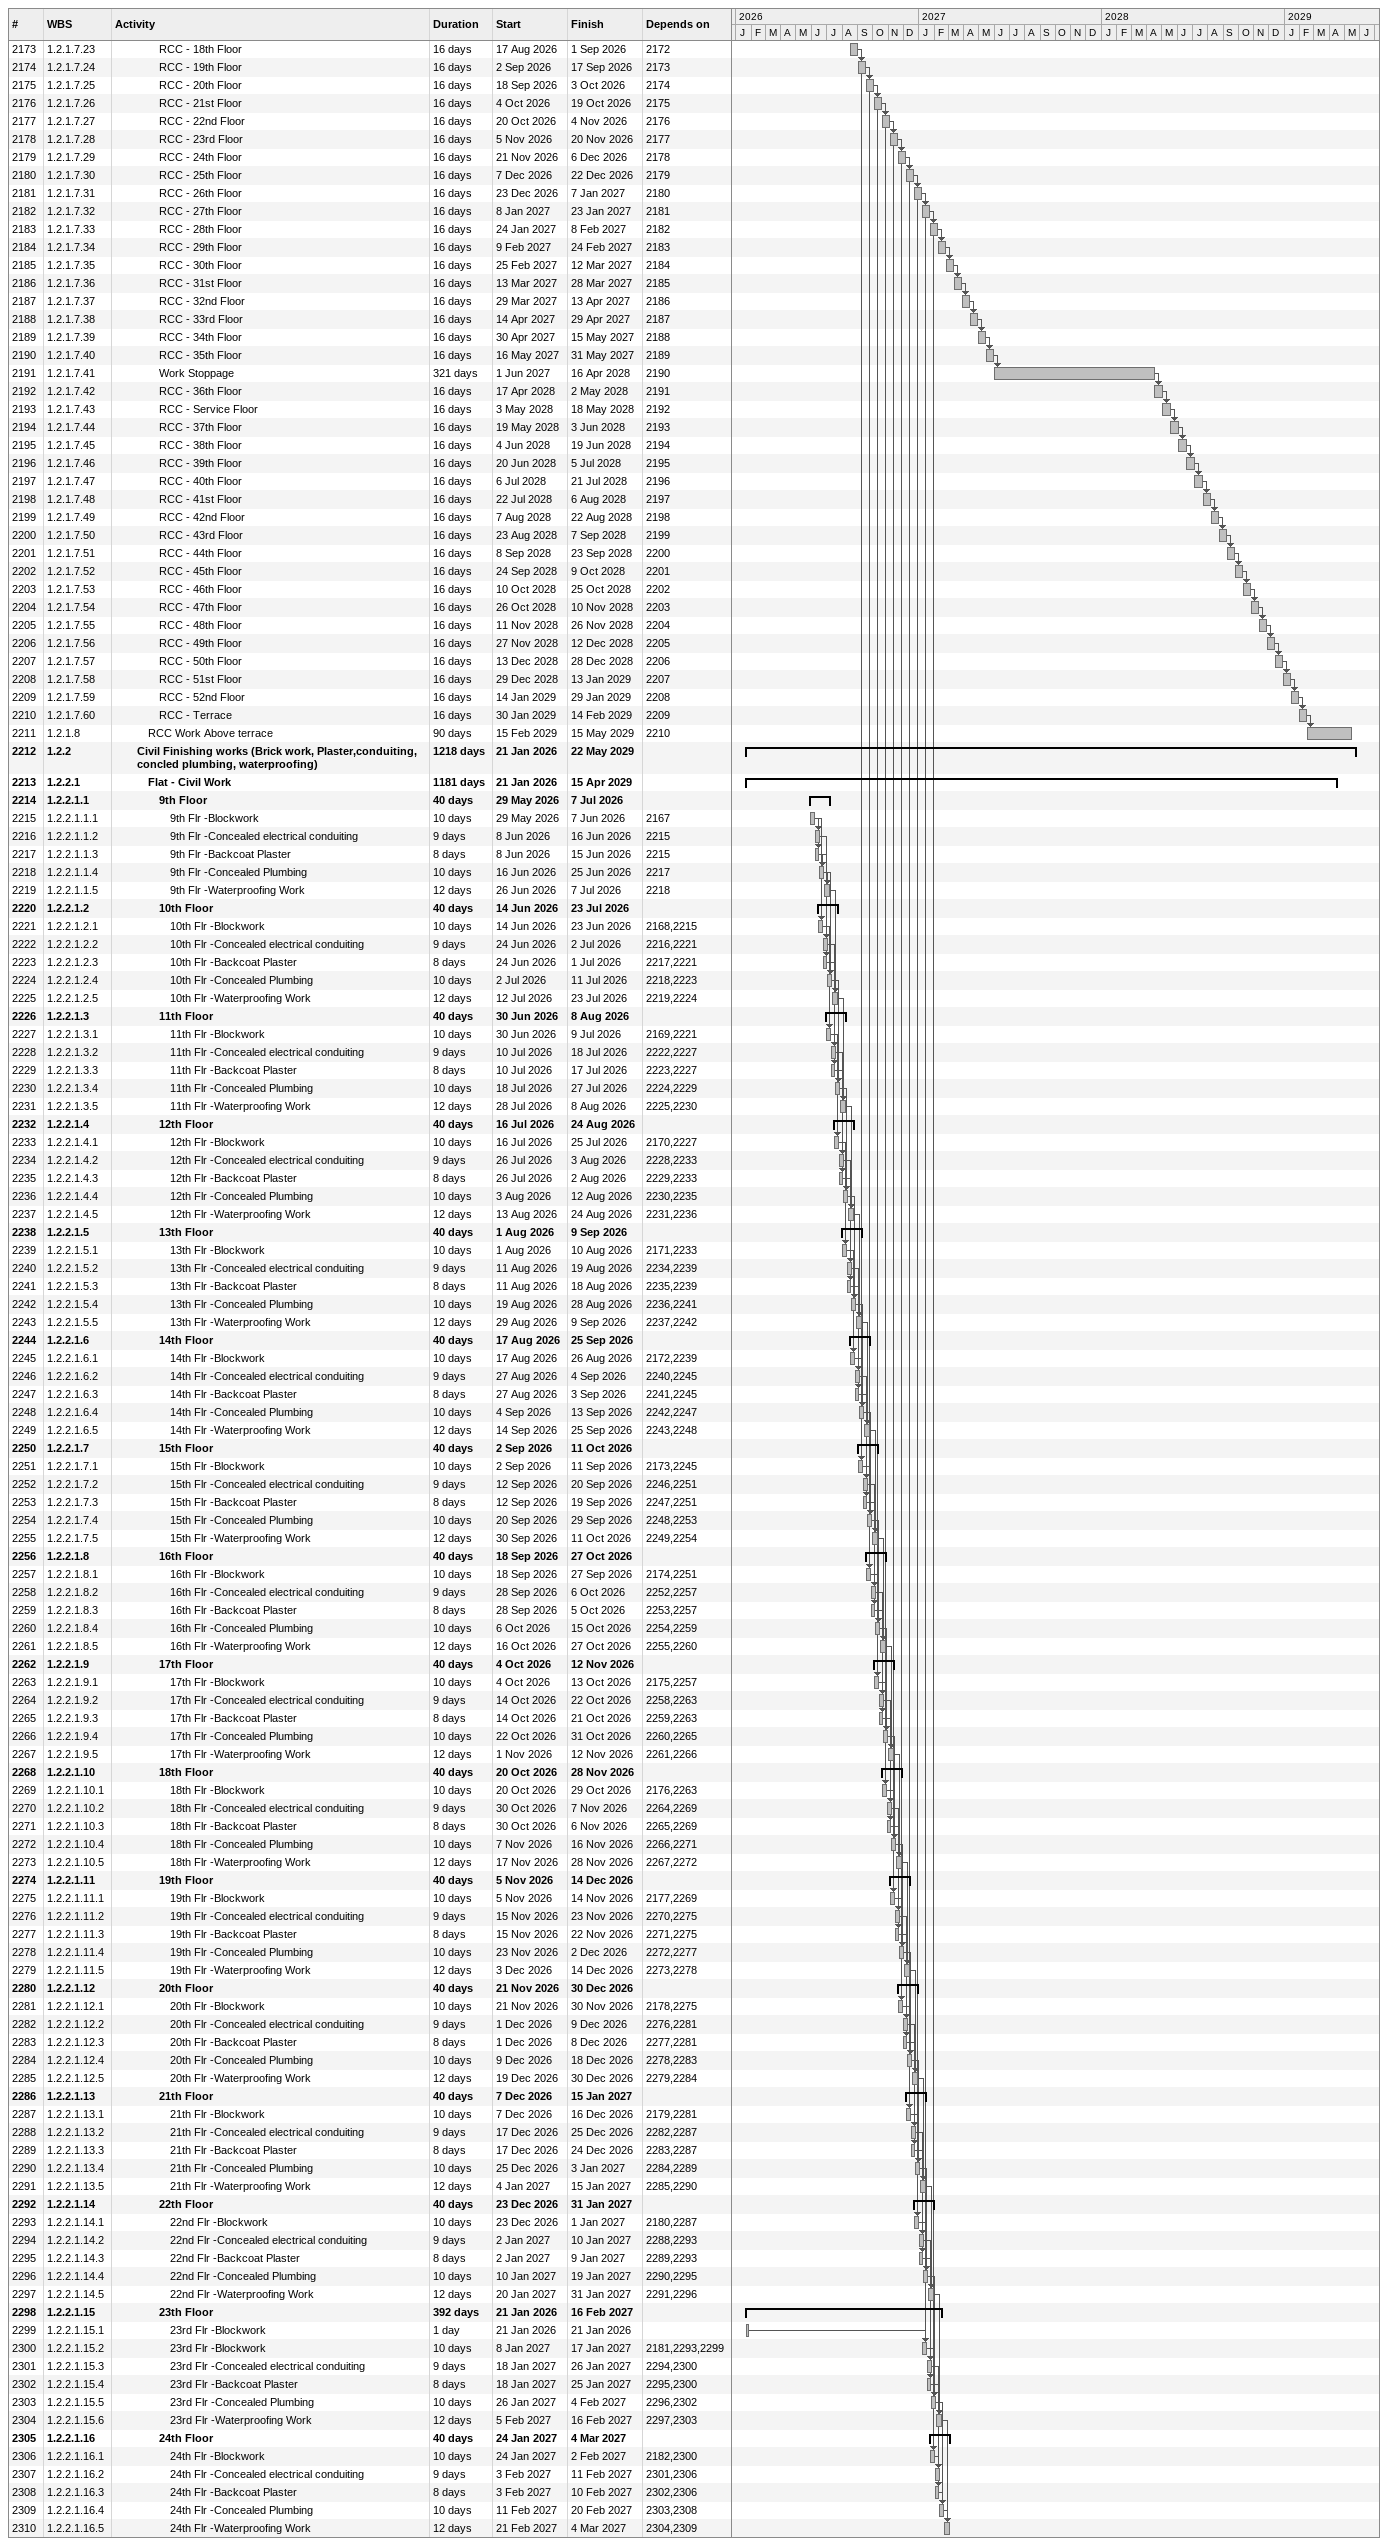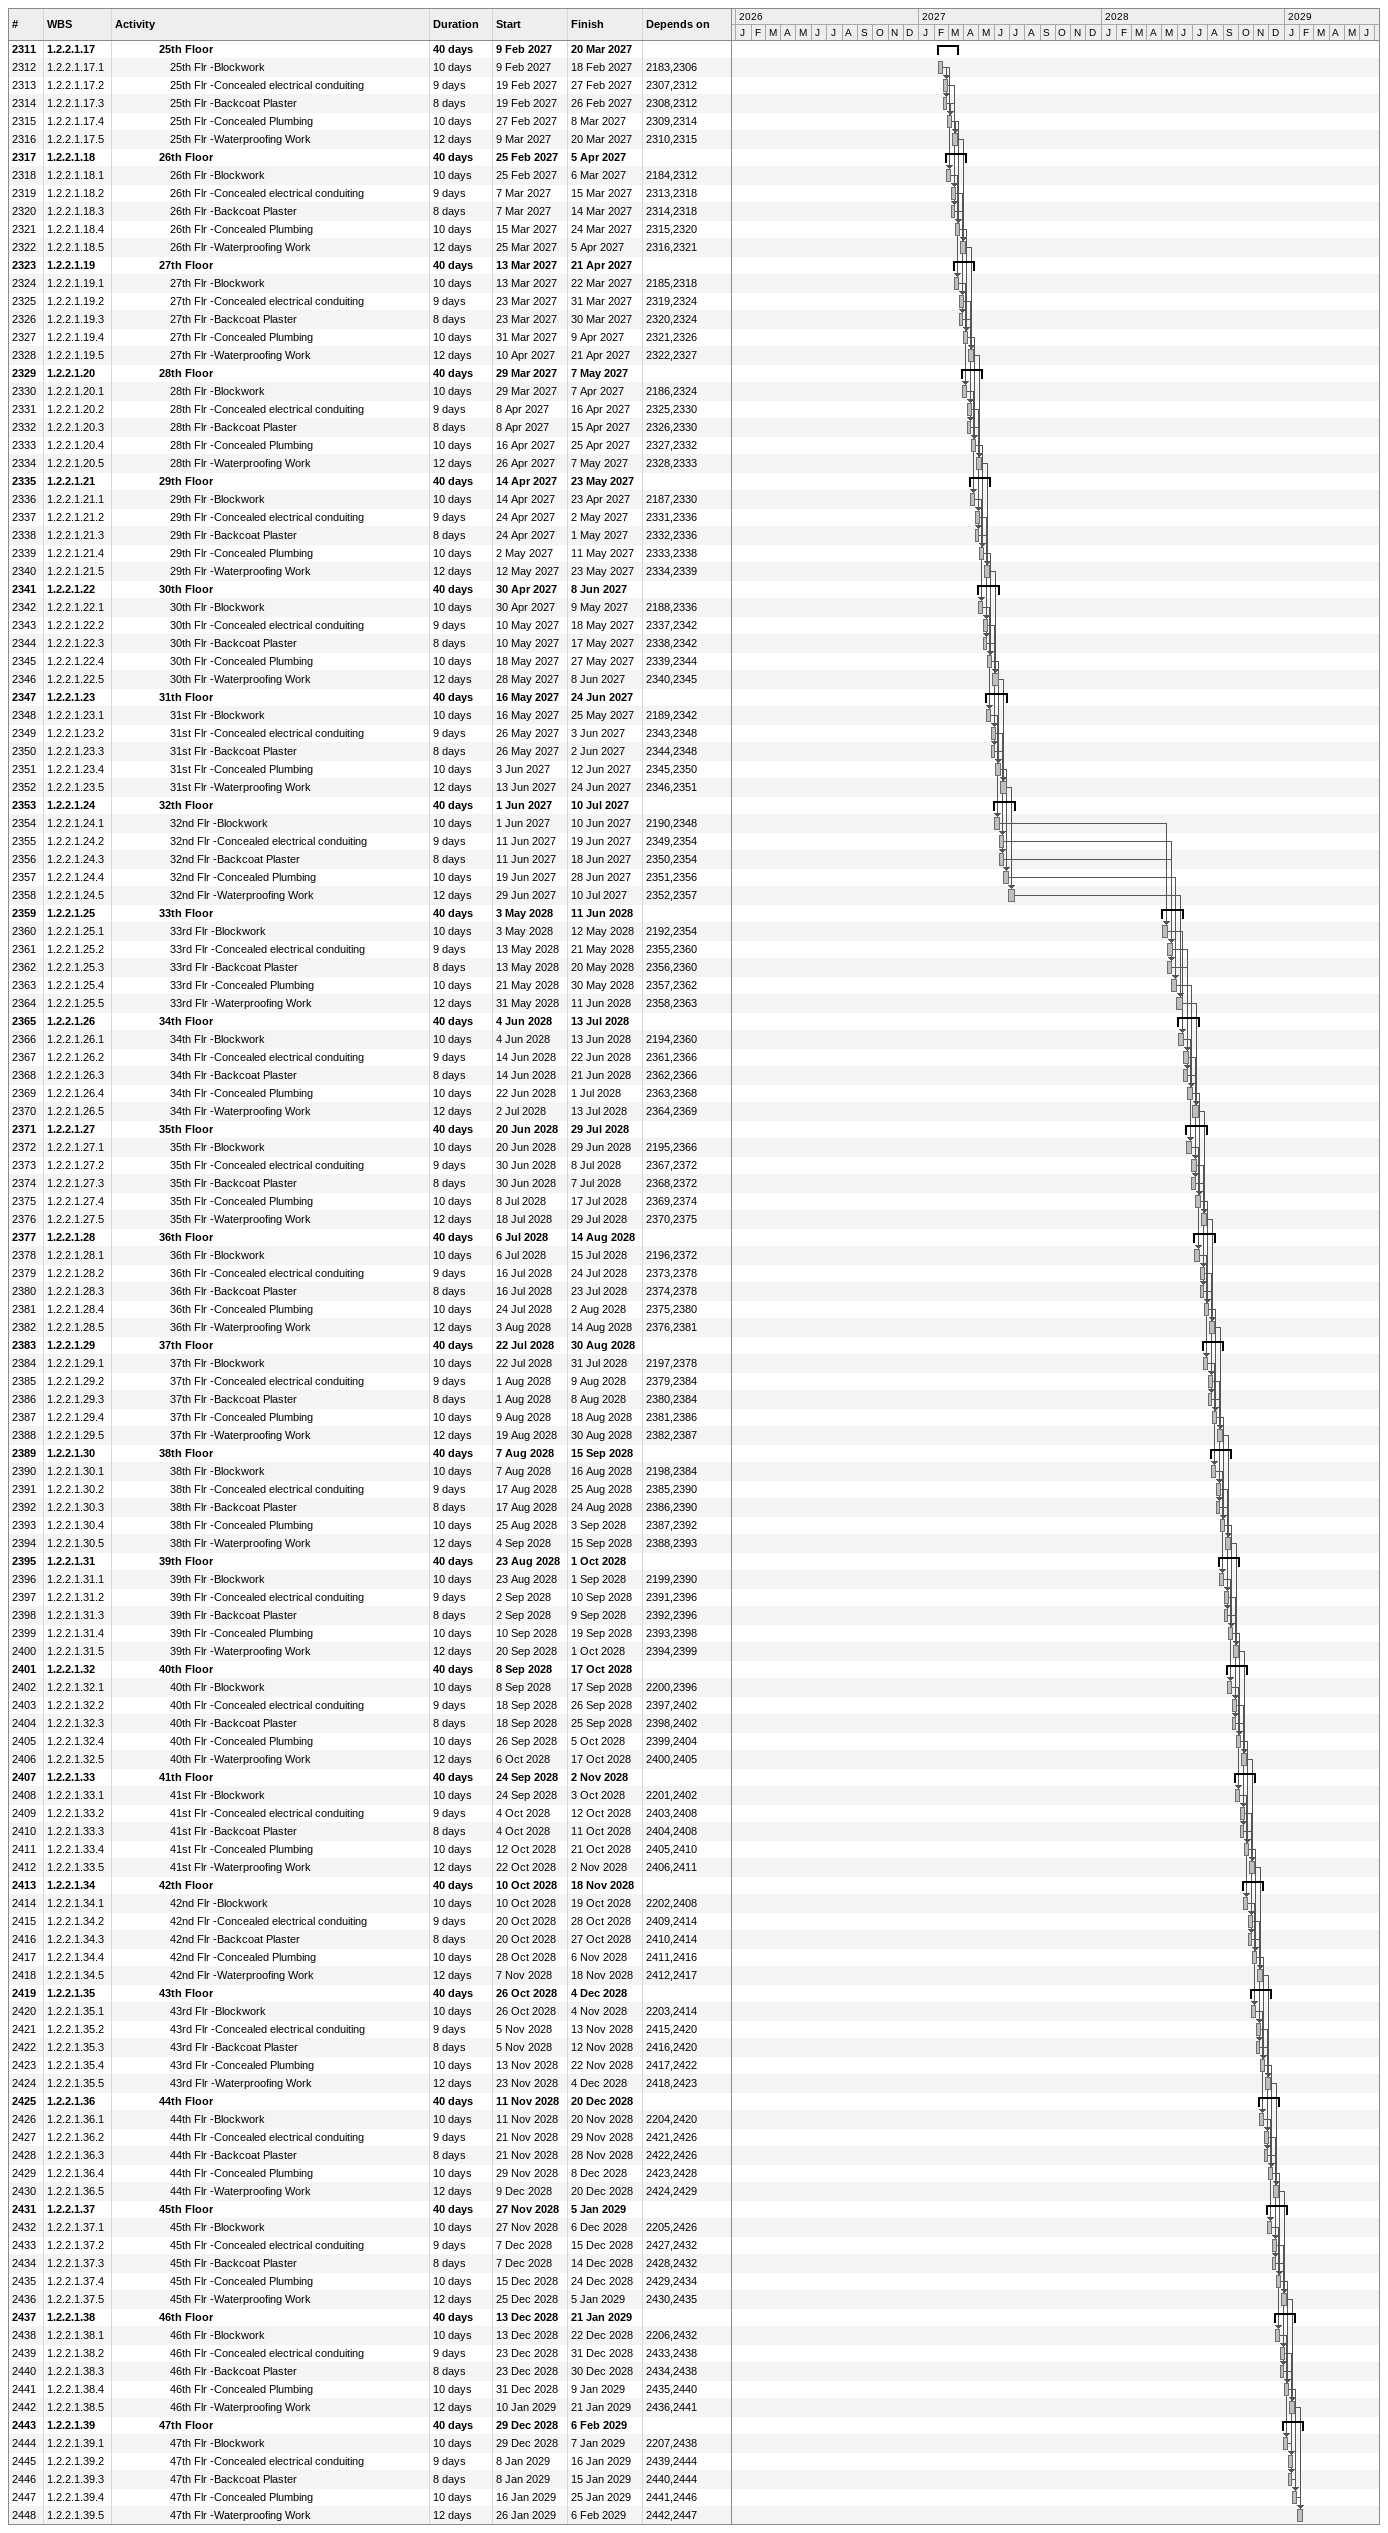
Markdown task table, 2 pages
| ID | WBS | Task | Duration | Start | Finish | Predecessors |
|---|---|---|---|---|---|---|
| 2173 | 1.2.1.7.23 | RCC - 18th Floor | 16d | 2026-08-17 | 2026-09-01 | 2172 |
| 2174 | 1.2.1.7.24 | RCC - 19th Floor | 16d | 2026-09-02 | 2026-09-17 | 2173 |
| 2175 | 1.2.1.7.25 | RCC - 20th Floor | 16d | 2026-09-18 | 2026-10-03 | 2174 |
| 2176 | 1.2.1.7.26 | RCC - 21st Floor | 16d | 2026-10-04 | 2026-10-19 | 2175 |
| 2177 | 1.2.1.7.27 | RCC - 22nd Floor | 16d | 2026-10-20 | 2026-11-04 | 2176 |
| 2178 | 1.2.1.7.28 | RCC - 23rd Floor | 16d | 2026-11-05 | 2026-11-20 | 2177 |
| 2179 | 1.2.1.7.29 | RCC - 24th Floor | 16d | 2026-11-21 | 2026-12-06 | 2178 |
| 2180 | 1.2.1.7.30 | RCC - 25th Floor | 16d | 2026-12-07 | 2026-12-22 | 2179 |
| 2181 | 1.2.1.7.31 | RCC - 26th Floor | 16d | 2026-12-23 | 2027-01-07 | 2180 |
| 2182 | 1.2.1.7.32 | RCC - 27th Floor | 16d | 2027-01-08 | 2027-01-23 | 2181 |
| 2183 | 1.2.1.7.33 | RCC - 28th Floor | 16d | 2027-01-24 | 2027-02-08 | 2182 |
| 2184 | 1.2.1.7.34 | RCC - 29th Floor | 16d | 2027-02-09 | 2027-02-24 | 2183 |
| 2185 | 1.2.1.7.35 | RCC - 30th Floor | 16d | 2027-02-25 | 2027-03-12 | 2184 |
| 2186 | 1.2.1.7.36 | RCC - 31st Floor | 16d | 2027-03-13 | 2027-03-28 | 2185 |
| 2187 | 1.2.1.7.37 | RCC - 32nd Floor | 16d | 2027-03-29 | 2027-04-13 | 2186 |
| 2188 | 1.2.1.7.38 | RCC - 33rd Floor | 16d | 2027-04-14 | 2027-04-29 | 2187 |
| 2189 | 1.2.1.7.39 | RCC - 34th Floor | 16d | 2027-04-30 | 2027-05-15 | 2188 |
| 2190 | 1.2.1.7.40 | RCC - 35th Floor | 16d | 2027-05-16 | 2027-05-31 | 2189 |
| 2191 | 1.2.1.7.41 | Work Stoppage | 321d | 2027-06-01 | 2028-04-16 | 2190 |
| 2192 | 1.2.1.7.42 | RCC - 36th Floor | 16d | 2028-04-17 | 2028-05-02 | 2191 |
| 2193 | 1.2.1.7.43 | RCC - Service Floor | 16d | 2028-05-03 | 2028-05-18 | 2192 |
| 2194 | 1.2.1.7.44 | RCC - 37th Floor | 16d | 2028-05-19 | 2028-06-03 | 2193 |
| 2195 | 1.2.1.7.45 | RCC - 38th Floor | 16d | 2028-06-04 | 2028-06-19 | 2194 |
| 2196 | 1.2.1.7.46 | RCC - 39th Floor | 16d | 2028-06-20 | 2028-07-05 | 2195 |
| 2197 | 1.2.1.7.47 | RCC - 40th Floor | 16d | 2028-07-06 | 2028-07-21 | 2196 |
| 2198 | 1.2.1.7.48 | RCC - 41st Floor | 16d | 2028-07-22 | 2028-08-06 | 2197 |
| 2199 | 1.2.1.7.49 | RCC - 42nd Floor | 16d | 2028-08-07 | 2028-08-22 | 2198 |
| 2200 | 1.2.1.7.50 | RCC - 43rd Floor | 16d | 2028-08-23 | 2028-09-07 | 2199 |
| 2201 | 1.2.1.7.51 | RCC - 44th Floor | 16d | 2028-09-08 | 2028-09-23 | 2200 |
| 2202 | 1.2.1.7.52 | RCC - 45th Floor | 16d | 2028-09-24 | 2028-10-09 | 2201 |
| 2203 | 1.2.1.7.53 | RCC - 46th Floor | 16d | 2028-10-10 | 2028-10-25 | 2202 |
| 2204 | 1.2.1.7.54 | RCC - 47th Floor | 16d | 2028-10-26 | 2028-11-10 | 2203 |
| 2205 | 1.2.1.7.55 | RCC - 48th Floor | 16d | 2028-11-11 | 2028-11-26 | 2204 |
| 2206 | 1.2.1.7.56 | RCC - 49th Floor | 16d | 2028-11-27 | 2028-12-12 | 2205 |
| 2207 | 1.2.1.7.57 | RCC - 50th Floor | 16d | 2028-12-13 | 2028-12-28 | 2206 |
| 2208 | 1.2.1.7.58 | RCC - 51st Floor | 16d | 2028-12-29 | 2029-01-13 | 2207 |
| 2209 | 1.2.1.7.59 | RCC - 52nd Floor | 16d | 2029-01-14 | 2029-01-29 | 2208 |
| 2210 | 1.2.1.7.60 | RCC - Terrace | 16d | 2029-01-30 | 2029-02-14 | 2209 |
| 2211 | 1.2.1.8 | RCC Work Above terrace | 90d | 2029-02-15 | 2029-05-15 | 2210 |
| 2212 | 1.2.2 | **Civil Finishing works (Brick work, Plaster,conduiting, concled plumbing, waterproofing)** | 1218d | 2026-01-21 | 2029-05-22 |  |
| 2213 | 1.2.2.1 | **Flat - Civil Work** | 1181d | 2026-01-21 | 2029-04-15 |  |
| 2214 | 1.2.2.1.1 | **9th Floor** | 40d | 2026-05-29 | 2026-07-07 |  |
| 2215 | 1.2.2.1.1.1 | 9th Flr -Blockwork | 10d | 2026-05-29 | 2026-06-07 | 2167 |
| 2216 | 1.2.2.1.1.2 | 9th Flr -Concealed electrical conduiting | 9d | 2026-06-08 | 2026-06-16 | 2215 |
| 2217 | 1.2.2.1.1.3 | 9th Flr -Backcoat Plaster | 8d | 2026-06-08 | 2026-06-15 | 2215 |
| 2218 | 1.2.2.1.1.4 | 9th Flr -Concealed Plumbing | 10d | 2026-06-16 | 2026-06-25 | 2217 |
| 2219 | 1.2.2.1.1.5 | 9th Flr -Waterproofing Work | 12d | 2026-06-26 | 2026-07-07 | 2218 |
| 2220 | 1.2.2.1.2 | **10th Floor** | 40d | 2026-06-14 | 2026-07-23 |  |
| 2221 | 1.2.2.1.2.1 | 10th Flr -Blockwork | 10d | 2026-06-14 | 2026-06-23 | 2168, 2215 |
| 2222 | 1.2.2.1.2.2 | 10th Flr -Concealed electrical conduiting | 9d | 2026-06-24 | 2026-07-02 | 2216, 2221 |
| 2223 | 1.2.2.1.2.3 | 10th Flr -Backcoat Plaster | 8d | 2026-06-24 | 2026-07-01 | 2217, 2221 |
| 2224 | 1.2.2.1.2.4 | 10th Flr -Concealed Plumbing | 10d | 2026-07-02 | 2026-07-11 | 2218, 2223 |
| 2225 | 1.2.2.1.2.5 | 10th Flr -Waterproofing Work | 12d | 2026-07-12 | 2026-07-23 | 2219, 2224 |
| 2226 | 1.2.2.1.3 | **11th Floor** | 40d | 2026-06-30 | 2026-08-08 |  |
| 2227 | 1.2.2.1.3.1 | 11th Flr -Blockwork | 10d | 2026-06-30 | 2026-07-09 | 2169, 2221 |
| 2228 | 1.2.2.1.3.2 | 11th Flr -Concealed electrical conduiting | 9d | 2026-07-10 | 2026-07-18 | 2222, 2227 |
| 2229 | 1.2.2.1.3.3 | 11th Flr -Backcoat Plaster | 8d | 2026-07-10 | 2026-07-17 | 2223, 2227 |
| 2230 | 1.2.2.1.3.4 | 11th Flr -Concealed Plumbing | 10d | 2026-07-18 | 2026-07-27 | 2224, 2229 |
| 2231 | 1.2.2.1.3.5 | 11th Flr -Waterproofing Work | 12d | 2026-07-28 | 2026-08-08 | 2225, 2230 |
| 2232 | 1.2.2.1.4 | **12th Floor** | 40d | 2026-07-16 | 2026-08-24 |  |
| 2233 | 1.2.2.1.4.1 | 12th Flr -Blockwork | 10d | 2026-07-16 | 2026-07-25 | 2170, 2227 |
| 2234 | 1.2.2.1.4.2 | 12th Flr -Concealed electrical conduiting | 9d | 2026-07-26 | 2026-08-03 | 2228, 2233 |
| 2235 | 1.2.2.1.4.3 | 12th Flr -Backcoat Plaster | 8d | 2026-07-26 | 2026-08-02 | 2229, 2233 |
| 2236 | 1.2.2.1.4.4 | 12th Flr -Concealed Plumbing | 10d | 2026-08-03 | 2026-08-12 | 2230, 2235 |
| 2237 | 1.2.2.1.4.5 | 12th Flr -Waterproofing Work | 12d | 2026-08-13 | 2026-08-24 | 2231, 2236 |
| 2238 | 1.2.2.1.5 | **13th Floor** | 40d | 2026-08-01 | 2026-09-09 |  |
| 2239 | 1.2.2.1.5.1 | 13th Flr -Blockwork | 10d | 2026-08-01 | 2026-08-10 | 2171, 2233 |
| 2240 | 1.2.2.1.5.2 | 13th Flr -Concealed electrical conduiting | 9d | 2026-08-11 | 2026-08-19 | 2234, 2239 |
| 2241 | 1.2.2.1.5.3 | 13th Flr -Backcoat Plaster | 8d | 2026-08-11 | 2026-08-18 | 2235, 2239 |
| 2242 | 1.2.2.1.5.4 | 13th Flr -Concealed Plumbing | 10d | 2026-08-19 | 2026-08-28 | 2236, 2241 |
| 2243 | 1.2.2.1.5.5 | 13th Flr -Waterproofing Work | 12d | 2026-08-29 | 2026-09-09 | 2237, 2242 |
| 2244 | 1.2.2.1.6 | **14th Floor** | 40d | 2026-08-17 | 2026-09-25 |  |
| 2245 | 1.2.2.1.6.1 | 14th Flr -Blockwork | 10d | 2026-08-17 | 2026-08-26 | 2172, 2239 |
| 2246 | 1.2.2.1.6.2 | 14th Flr -Concealed electrical conduiting | 9d | 2026-08-27 | 2026-09-04 | 2240, 2245 |
| 2247 | 1.2.2.1.6.3 | 14th Flr -Backcoat Plaster | 8d | 2026-08-27 | 2026-09-03 | 2241, 2245 |
| 2248 | 1.2.2.1.6.4 | 14th Flr -Concealed Plumbing | 10d | 2026-09-04 | 2026-09-13 | 2242, 2247 |
| 2249 | 1.2.2.1.6.5 | 14th Flr -Waterproofing Work | 12d | 2026-09-14 | 2026-09-25 | 2243, 2248 |
| 2250 | 1.2.2.1.7 | **15th Floor** | 40d | 2026-09-02 | 2026-10-11 |  |
| 2251 | 1.2.2.1.7.1 | 15th Flr -Blockwork | 10d | 2026-09-02 | 2026-09-11 | 2173, 2245 |
| 2252 | 1.2.2.1.7.2 | 15th Flr -Concealed electrical conduiting | 9d | 2026-09-12 | 2026-09-20 | 2246, 2251 |
| 2253 | 1.2.2.1.7.3 | 15th Flr -Backcoat Plaster | 8d | 2026-09-12 | 2026-09-19 | 2247, 2251 |
| 2254 | 1.2.2.1.7.4 | 15th Flr -Concealed Plumbing | 10d | 2026-09-20 | 2026-09-29 | 2248, 2253 |
| 2255 | 1.2.2.1.7.5 | 15th Flr -Waterproofing Work | 12d | 2026-09-30 | 2026-10-11 | 2249, 2254 |
| 2256 | 1.2.2.1.8 | **16th Floor** | 40d | 2026-09-18 | 2026-10-27 |  |
| 2257 | 1.2.2.1.8.1 | 16th Flr -Blockwork | 10d | 2026-09-18 | 2026-09-27 | 2174, 2251 |
| 2258 | 1.2.2.1.8.2 | 16th Flr -Concealed electrical conduiting | 9d | 2026-09-28 | 2026-10-06 | 2252, 2257 |
| 2259 | 1.2.2.1.8.3 | 16th Flr -Backcoat Plaster | 8d | 2026-09-28 | 2026-10-05 | 2253, 2257 |
| 2260 | 1.2.2.1.8.4 | 16th Flr -Concealed Plumbing | 10d | 2026-10-06 | 2026-10-15 | 2254, 2259 |
| 2261 | 1.2.2.1.8.5 | 16th Flr -Waterproofing Work | 12d | 2026-10-16 | 2026-10-27 | 2255, 2260 |
| 2262 | 1.2.2.1.9 | **17th Floor** | 40d | 2026-10-04 | 2026-11-12 |  |
| 2263 | 1.2.2.1.9.1 | 17th Flr -Blockwork | 10d | 2026-10-04 | 2026-10-13 | 2175, 2257 |
| 2264 | 1.2.2.1.9.2 | 17th Flr -Concealed electrical conduiting | 9d | 2026-10-14 | 2026-10-22 | 2258, 2263 |
| 2265 | 1.2.2.1.9.3 | 17th Flr -Backcoat Plaster | 8d | 2026-10-14 | 2026-10-21 | 2259, 2263 |
| 2266 | 1.2.2.1.9.4 | 17th Flr -Concealed Plumbing | 10d | 2026-10-22 | 2026-10-31 | 2260, 2265 |
| 2267 | 1.2.2.1.9.5 | 17th Flr -Waterproofing Work | 12d | 2026-11-01 | 2026-11-12 | 2261, 2266 |
| 2268 | 1.2.2.1.10 | **18th Floor** | 40d | 2026-10-20 | 2026-11-28 |  |
| 2269 | 1.2.2.1.10.1 | 18th Flr -Blockwork | 10d | 2026-10-20 | 2026-10-29 | 2176, 2263 |
| 2270 | 1.2.2.1.10.2 | 18th Flr -Concealed electrical conduiting | 9d | 2026-10-30 | 2026-11-07 | 2264, 2269 |
| 2271 | 1.2.2.1.10.3 | 18th Flr -Backcoat Plaster | 8d | 2026-10-30 | 2026-11-06 | 2265, 2269 |
| 2272 | 1.2.2.1.10.4 | 18th Flr -Concealed Plumbing | 10d | 2026-11-07 | 2026-11-16 | 2266, 2271 |
| 2273 | 1.2.2.1.10.5 | 18th Flr -Waterproofing Work | 12d | 2026-11-17 | 2026-11-28 | 2267, 2272 |
| 2274 | 1.2.2.1.11 | **19th Floor** | 40d | 2026-11-05 | 2026-12-14 |  |
| 2275 | 1.2.2.1.11.1 | 19th Flr -Blockwork | 10d | 2026-11-05 | 2026-11-14 | 2177, 2269 |
| 2276 | 1.2.2.1.11.2 | 19th Flr -Concealed electrical conduiting | 9d | 2026-11-15 | 2026-11-23 | 2270, 2275 |
| 2277 | 1.2.2.1.11.3 | 19th Flr -Backcoat Plaster | 8d | 2026-11-15 | 2026-11-22 | 2271, 2275 |
| 2278 | 1.2.2.1.11.4 | 19th Flr -Concealed Plumbing | 10d | 2026-11-23 | 2026-12-02 | 2272, 2277 |
| 2279 | 1.2.2.1.11.5 | 19th Flr -Waterproofing Work | 12d | 2026-12-03 | 2026-12-14 | 2273, 2278 |
| 2280 | 1.2.2.1.12 | **20th Floor** | 40d | 2026-11-21 | 2026-12-30 |  |
| 2281 | 1.2.2.1.12.1 | 20th Flr -Blockwork | 10d | 2026-11-21 | 2026-11-30 | 2178, 2275 |
| 2282 | 1.2.2.1.12.2 | 20th Flr -Concealed electrical conduiting | 9d | 2026-12-01 | 2026-12-09 | 2276, 2281 |
| 2283 | 1.2.2.1.12.3 | 20th Flr -Backcoat Plaster | 8d | 2026-12-01 | 2026-12-08 | 2277, 2281 |
| 2284 | 1.2.2.1.12.4 | 20th Flr -Concealed Plumbing | 10d | 2026-12-09 | 2026-12-18 | 2278, 2283 |
| 2285 | 1.2.2.1.12.5 | 20th Flr -Waterproofing Work | 12d | 2026-12-19 | 2026-12-30 | 2279, 2284 |
| 2286 | 1.2.2.1.13 | **21th Floor** | 40d | 2026-12-07 | 2027-01-15 |  |
| 2287 | 1.2.2.1.13.1 | 21th Flr -Blockwork | 10d | 2026-12-07 | 2026-12-16 | 2179, 2281 |
| 2288 | 1.2.2.1.13.2 | 21th Flr -Concealed electrical conduiting | 9d | 2026-12-17 | 2026-12-25 | 2282, 2287 |
| 2289 | 1.2.2.1.13.3 | 21th Flr -Backcoat Plaster | 8d | 2026-12-17 | 2026-12-24 | 2283, 2287 |
| 2290 | 1.2.2.1.13.4 | 21th Flr -Concealed Plumbing | 10d | 2026-12-25 | 2027-01-03 | 2284, 2289 |
| 2291 | 1.2.2.1.13.5 | 21th Flr -Waterproofing Work | 12d | 2027-01-04 | 2027-01-15 | 2285, 2290 |
| 2292 | 1.2.2.1.14 | **22th Floor** | 40d | 2026-12-23 | 2027-01-31 |  |
| 2293 | 1.2.2.1.14.1 | 22nd Flr -Blockwork | 10d | 2026-12-23 | 2027-01-01 | 2180, 2287 |
| 2294 | 1.2.2.1.14.2 | 22nd Flr -Concealed electrical conduiting | 9d | 2027-01-02 | 2027-01-10 | 2288, 2293 |
| 2295 | 1.2.2.1.14.3 | 22nd Flr -Backcoat Plaster | 8d | 2027-01-02 | 2027-01-09 | 2289, 2293 |
| 2296 | 1.2.2.1.14.4 | 22nd Flr -Concealed Plumbing | 10d | 2027-01-10 | 2027-01-19 | 2290, 2295 |
| 2297 | 1.2.2.1.14.5 | 22nd Flr -Waterproofing Work | 12d | 2027-01-20 | 2027-01-31 | 2291, 2296 |
| 2298 | 1.2.2.1.15 | **23th Floor** | 392d | 2026-01-21 | 2027-02-16 |  |
| 2299 | 1.2.2.1.15.1 | 23rd Flr -Blockwork | 1d | 2026-01-21 | 2026-01-21 |  |
| 2300 | 1.2.2.1.15.2 | 23rd Flr -Blockwork | 10d | 2027-01-08 | 2027-01-17 | 2181, 2293, 2299 |
| 2301 | 1.2.2.1.15.3 | 23rd Flr -Concealed electrical conduiting | 9d | 2027-01-18 | 2027-01-26 | 2294, 2300 |
| 2302 | 1.2.2.1.15.4 | 23rd Flr -Backcoat Plaster | 8d | 2027-01-18 | 2027-01-25 | 2295, 2300 |
| 2303 | 1.2.2.1.15.5 | 23rd Flr -Concealed Plumbing | 10d | 2027-01-26 | 2027-02-04 | 2296, 2302 |
| 2304 | 1.2.2.1.15.6 | 23rd Flr -Waterproofing Work | 12d | 2027-02-05 | 2027-02-16 | 2297, 2303 |
| 2305 | 1.2.2.1.16 | **24th Floor** | 40d | 2027-01-24 | 2027-03-04 |  |
| 2306 | 1.2.2.1.16.1 | 24th Flr -Blockwork | 10d | 2027-01-24 | 2027-02-02 | 2182, 2300 |
| 2307 | 1.2.2.1.16.2 | 24th Flr -Concealed electrical conduiting | 9d | 2027-02-03 | 2027-02-11 | 2301, 2306 |
| 2308 | 1.2.2.1.16.3 | 24th Flr -Backcoat Plaster | 8d | 2027-02-03 | 2027-02-10 | 2302, 2306 |
| 2309 | 1.2.2.1.16.4 | 24th Flr -Concealed Plumbing | 10d | 2027-02-11 | 2027-02-20 | 2303, 2308 |
| 2310 | 1.2.2.1.16.5 | 24th Flr -Waterproofing Work | 12d | 2027-02-21 | 2027-03-04 | 2304, 2309 |
| 2311 | 1.2.2.1.17 | **25th Floor** | 40d | 2027-02-09 | 2027-03-20 |  |
| 2312 | 1.2.2.1.17.1 | 25th Flr -Blockwork | 10d | 2027-02-09 | 2027-02-18 | 2183, 2306 |
| 2313 | 1.2.2.1.17.2 | 25th Flr -Concealed electrical conduiting | 9d | 2027-02-19 | 2027-02-27 | 2307, 2312 |
| 2314 | 1.2.2.1.17.3 | 25th Flr -Backcoat Plaster | 8d | 2027-02-19 | 2027-02-26 | 2308, 2312 |
| 2315 | 1.2.2.1.17.4 | 25th Flr -Concealed Plumbing | 10d | 2027-02-27 | 2027-03-08 | 2309, 2314 |
| 2316 | 1.2.2.1.17.5 | 25th Flr -Waterproofing Work | 12d | 2027-03-09 | 2027-03-20 | 2310, 2315 |
| 2317 | 1.2.2.1.18 | **26th Floor** | 40d | 2027-02-25 | 2027-04-05 |  |
| 2318 | 1.2.2.1.18.1 | 26th Flr -Blockwork | 10d | 2027-02-25 | 2027-03-06 | 2184, 2312 |
| 2319 | 1.2.2.1.18.2 | 26th Flr -Concealed electrical conduiting | 9d | 2027-03-07 | 2027-03-15 | 2313, 2318 |
| 2320 | 1.2.2.1.18.3 | 26th Flr -Backcoat Plaster | 8d | 2027-03-07 | 2027-03-14 | 2314, 2318 |
| 2321 | 1.2.2.1.18.4 | 26th Flr -Concealed Plumbing | 10d | 2027-03-15 | 2027-03-24 | 2315, 2320 |
| 2322 | 1.2.2.1.18.5 | 26th Flr -Waterproofing Work | 12d | 2027-03-25 | 2027-04-05 | 2316, 2321 |
| 2323 | 1.2.2.1.19 | **27th Floor** | 40d | 2027-03-13 | 2027-04-21 |  |
| 2324 | 1.2.2.1.19.1 | 27th Flr -Blockwork | 10d | 2027-03-13 | 2027-03-22 | 2185, 2318 |
| 2325 | 1.2.2.1.19.2 | 27th Flr -Concealed electrical conduiting | 9d | 2027-03-23 | 2027-03-31 | 2319, 2324 |
| 2326 | 1.2.2.1.19.3 | 27th Flr -Backcoat Plaster | 8d | 2027-03-23 | 2027-03-30 | 2320, 2324 |
| 2327 | 1.2.2.1.19.4 | 27th Flr -Concealed Plumbing | 10d | 2027-03-31 | 2027-04-09 | 2321, 2326 |
| 2328 | 1.2.2.1.19.5 | 27th Flr -Waterproofing Work | 12d | 2027-04-10 | 2027-04-21 | 2322, 2327 |
| 2329 | 1.2.2.1.20 | **28th Floor** | 40d | 2027-03-29 | 2027-05-07 |  |
| 2330 | 1.2.2.1.20.1 | 28th Flr -Blockwork | 10d | 2027-03-29 | 2027-04-07 | 2186, 2324 |
| 2331 | 1.2.2.1.20.2 | 28th Flr -Concealed electrical conduiting | 9d | 2027-04-08 | 2027-04-16 | 2325, 2330 |
| 2332 | 1.2.2.1.20.3 | 28th Flr -Backcoat Plaster | 8d | 2027-04-08 | 2027-04-15 | 2326, 2330 |
| 2333 | 1.2.2.1.20.4 | 28th Flr -Concealed Plumbing | 10d | 2027-04-16 | 2027-04-25 | 2327, 2332 |
| 2334 | 1.2.2.1.20.5 | 28th Flr -Waterproofing Work | 12d | 2027-04-26 | 2027-05-07 | 2328, 2333 |
| 2335 | 1.2.2.1.21 | **29th Floor** | 40d | 2027-04-14 | 2027-05-23 |  |
| 2336 | 1.2.2.1.21.1 | 29th Flr -Blockwork | 10d | 2027-04-14 | 2027-04-23 | 2187, 2330 |
| 2337 | 1.2.2.1.21.2 | 29th Flr -Concealed electrical conduiting | 9d | 2027-04-24 | 2027-05-02 | 2331, 2336 |
| 2338 | 1.2.2.1.21.3 | 29th Flr -Backcoat Plaster | 8d | 2027-04-24 | 2027-05-01 | 2332, 2336 |
| 2339 | 1.2.2.1.21.4 | 29th Flr -Concealed Plumbing | 10d | 2027-05-02 | 2027-05-11 | 2333, 2338 |
| 2340 | 1.2.2.1.21.5 | 29th Flr -Waterproofing Work | 12d | 2027-05-12 | 2027-05-23 | 2334, 2339 |
| 2341 | 1.2.2.1.22 | **30th Floor** | 40d | 2027-04-30 | 2027-06-08 |  |
| 2342 | 1.2.2.1.22.1 | 30th Flr -Blockwork | 10d | 2027-04-30 | 2027-05-09 | 2188, 2336 |
| 2343 | 1.2.2.1.22.2 | 30th Flr -Concealed electrical conduiting | 9d | 2027-05-10 | 2027-05-18 | 2337, 2342 |
| 2344 | 1.2.2.1.22.3 | 30th Flr -Backcoat Plaster | 8d | 2027-05-10 | 2027-05-17 | 2338, 2342 |
| 2345 | 1.2.2.1.22.4 | 30th Flr -Concealed Plumbing | 10d | 2027-05-18 | 2027-05-27 | 2339, 2344 |
| 2346 | 1.2.2.1.22.5 | 30th Flr -Waterproofing Work | 12d | 2027-05-28 | 2027-06-08 | 2340, 2345 |
| 2347 | 1.2.2.1.23 | **31th Floor** | 40d | 2027-05-16 | 2027-06-24 |  |
| 2348 | 1.2.2.1.23.1 | 31st Flr -Blockwork | 10d | 2027-05-16 | 2027-05-25 | 2189, 2342 |
| 2349 | 1.2.2.1.23.2 | 31st Flr -Concealed electrical conduiting | 9d | 2027-05-26 | 2027-06-03 | 2343, 2348 |
| 2350 | 1.2.2.1.23.3 | 31st Flr -Backcoat Plaster | 8d | 2027-05-26 | 2027-06-02 | 2344, 2348 |
| 2351 | 1.2.2.1.23.4 | 31st Flr -Concealed Plumbing | 10d | 2027-06-03 | 2027-06-12 | 2345, 2350 |
| 2352 | 1.2.2.1.23.5 | 31st Flr -Waterproofing Work | 12d | 2027-06-13 | 2027-06-24 | 2346, 2351 |
| 2353 | 1.2.2.1.24 | **32th Floor** | 40d | 2027-06-01 | 2027-07-10 |  |
| 2354 | 1.2.2.1.24.1 | 32nd Flr -Blockwork | 10d | 2027-06-01 | 2027-06-10 | 2190, 2348 |
| 2355 | 1.2.2.1.24.2 | 32nd Flr -Concealed electrical conduiting | 9d | 2027-06-11 | 2027-06-19 | 2349, 2354 |
| 2356 | 1.2.2.1.24.3 | 32nd Flr -Backcoat Plaster | 8d | 2027-06-11 | 2027-06-18 | 2350, 2354 |
| 2357 | 1.2.2.1.24.4 | 32nd Flr -Concealed Plumbing | 10d | 2027-06-19 | 2027-06-28 | 2351, 2356 |
| 2358 | 1.2.2.1.24.5 | 32nd Flr -Waterproofing Work | 12d | 2027-06-29 | 2027-07-10 | 2352, 2357 |
| 2359 | 1.2.2.1.25 | **33th Floor** | 40d | 2028-05-03 | 2028-06-11 |  |
| 2360 | 1.2.2.1.25.1 | 33rd Flr -Blockwork | 10d | 2028-05-03 | 2028-05-12 | 2192, 2354 |
| 2361 | 1.2.2.1.25.2 | 33rd Flr -Concealed electrical conduiting | 9d | 2028-05-13 | 2028-05-21 | 2355, 2360 |
| 2362 | 1.2.2.1.25.3 | 33rd Flr -Backcoat Plaster | 8d | 2028-05-13 | 2028-05-20 | 2356, 2360 |
| 2363 | 1.2.2.1.25.4 | 33rd Flr -Concealed Plumbing | 10d | 2028-05-21 | 2028-05-30 | 2357, 2362 |
| 2364 | 1.2.2.1.25.5 | 33rd Flr -Waterproofing Work | 12d | 2028-05-31 | 2028-06-11 | 2358, 2363 |
| 2365 | 1.2.2.1.26 | **34th Floor** | 40d | 2028-06-04 | 2028-07-13 |  |
| 2366 | 1.2.2.1.26.1 | 34th Flr -Blockwork | 10d | 2028-06-04 | 2028-06-13 | 2194, 2360 |
| 2367 | 1.2.2.1.26.2 | 34th Flr -Concealed electrical conduiting | 9d | 2028-06-14 | 2028-06-22 | 2361, 2366 |
| 2368 | 1.2.2.1.26.3 | 34th Flr -Backcoat Plaster | 8d | 2028-06-14 | 2028-06-21 | 2362, 2366 |
| 2369 | 1.2.2.1.26.4 | 34th Flr -Concealed Plumbing | 10d | 2028-06-22 | 2028-07-01 | 2363, 2368 |
| 2370 | 1.2.2.1.26.5 | 34th Flr -Waterproofing Work | 12d | 2028-07-02 | 2028-07-13 | 2364, 2369 |
| 2371 | 1.2.2.1.27 | **35th Floor** | 40d | 2028-06-20 | 2028-07-29 |  |
| 2372 | 1.2.2.1.27.1 | 35th Flr -Blockwork | 10d | 2028-06-20 | 2028-06-29 | 2195, 2366 |
| 2373 | 1.2.2.1.27.2 | 35th Flr -Concealed electrical conduiting | 9d | 2028-06-30 | 2028-07-08 | 2367, 2372 |
| 2374 | 1.2.2.1.27.3 | 35th Flr -Backcoat Plaster | 8d | 2028-06-30 | 2028-07-07 | 2368, 2372 |
| 2375 | 1.2.2.1.27.4 | 35th Flr -Concealed Plumbing | 10d | 2028-07-08 | 2028-07-17 | 2369, 2374 |
| 2376 | 1.2.2.1.27.5 | 35th Flr -Waterproofing Work | 12d | 2028-07-18 | 2028-07-29 | 2370, 2375 |
| 2377 | 1.2.2.1.28 | **36th Floor** | 40d | 2028-07-06 | 2028-08-14 |  |
| 2378 | 1.2.2.1.28.1 | 36th Flr -Blockwork | 10d | 2028-07-06 | 2028-07-15 | 2196, 2372 |
| 2379 | 1.2.2.1.28.2 | 36th Flr -Concealed electrical conduiting | 9d | 2028-07-16 | 2028-07-24 | 2373, 2378 |
| 2380 | 1.2.2.1.28.3 | 36th Flr -Backcoat Plaster | 8d | 2028-07-16 | 2028-07-23 | 2374, 2378 |
| 2381 | 1.2.2.1.28.4 | 36th Flr -Concealed Plumbing | 10d | 2028-07-24 | 2028-08-02 | 2375, 2380 |
| 2382 | 1.2.2.1.28.5 | 36th Flr -Waterproofing Work | 12d | 2028-08-03 | 2028-08-14 | 2376, 2381 |
| 2383 | 1.2.2.1.29 | **37th Floor** | 40d | 2028-07-22 | 2028-08-30 |  |
| 2384 | 1.2.2.1.29.1 | 37th Flr -Blockwork | 10d | 2028-07-22 | 2028-07-31 | 2197, 2378 |
| 2385 | 1.2.2.1.29.2 | 37th Flr -Concealed electrical conduiting | 9d | 2028-08-01 | 2028-08-09 | 2379, 2384 |
| 2386 | 1.2.2.1.29.3 | 37th Flr -Backcoat Plaster | 8d | 2028-08-01 | 2028-08-08 | 2380, 2384 |
| 2387 | 1.2.2.1.29.4 | 37th Flr -Concealed Plumbing | 10d | 2028-08-09 | 2028-08-18 | 2381, 2386 |
| 2388 | 1.2.2.1.29.5 | 37th Flr -Waterproofing Work | 12d | 2028-08-19 | 2028-08-30 | 2382, 2387 |
| 2389 | 1.2.2.1.30 | **38th Floor** | 40d | 2028-08-07 | 2028-09-15 |  |
| 2390 | 1.2.2.1.30.1 | 38th Flr -Blockwork | 10d | 2028-08-07 | 2028-08-16 | 2198, 2384 |
| 2391 | 1.2.2.1.30.2 | 38th Flr -Concealed electrical conduiting | 9d | 2028-08-17 | 2028-08-25 | 2385, 2390 |
| 2392 | 1.2.2.1.30.3 | 38th Flr -Backcoat Plaster | 8d | 2028-08-17 | 2028-08-24 | 2386, 2390 |
| 2393 | 1.2.2.1.30.4 | 38th Flr -Concealed Plumbing | 10d | 2028-08-25 | 2028-09-03 | 2387, 2392 |
| 2394 | 1.2.2.1.30.5 | 38th Flr -Waterproofing Work | 12d | 2028-09-04 | 2028-09-15 | 2388, 2393 |
| 2395 | 1.2.2.1.31 | **39th Floor** | 40d | 2028-08-23 | 2028-10-01 |  |
| 2396 | 1.2.2.1.31.1 | 39th Flr -Blockwork | 10d | 2028-08-23 | 2028-09-01 | 2199, 2390 |
| 2397 | 1.2.2.1.31.2 | 39th Flr -Concealed electrical conduiting | 9d | 2028-09-02 | 2028-09-10 | 2391, 2396 |
| 2398 | 1.2.2.1.31.3 | 39th Flr -Backcoat Plaster | 8d | 2028-09-02 | 2028-09-09 | 2392, 2396 |
| 2399 | 1.2.2.1.31.4 | 39th Flr -Concealed Plumbing | 10d | 2028-09-10 | 2028-09-19 | 2393, 2398 |
| 2400 | 1.2.2.1.31.5 | 39th Flr -Waterproofing Work | 12d | 2028-09-20 | 2028-10-01 | 2394, 2399 |
| 2401 | 1.2.2.1.32 | **40th Floor** | 40d | 2028-09-08 | 2028-10-17 |  |
| 2402 | 1.2.2.1.32.1 | 40th Flr -Blockwork | 10d | 2028-09-08 | 2028-09-17 | 2200, 2396 |
| 2403 | 1.2.2.1.32.2 | 40th Flr -Concealed electrical conduiting | 9d | 2028-09-18 | 2028-09-26 | 2397, 2402 |
| 2404 | 1.2.2.1.32.3 | 40th Flr -Backcoat Plaster | 8d | 2028-09-18 | 2028-09-25 | 2398, 2402 |
| 2405 | 1.2.2.1.32.4 | 40th Flr -Concealed Plumbing | 10d | 2028-09-26 | 2028-10-05 | 2399, 2404 |
| 2406 | 1.2.2.1.32.5 | 40th Flr -Waterproofing Work | 12d | 2028-10-06 | 2028-10-17 | 2400, 2405 |
| 2407 | 1.2.2.1.33 | **41th Floor** | 40d | 2028-09-24 | 2028-11-02 |  |
| 2408 | 1.2.2.1.33.1 | 41st Flr -Blockwork | 10d | 2028-09-24 | 2028-10-03 | 2201, 2402 |
| 2409 | 1.2.2.1.33.2 | 41st Flr -Concealed electrical conduiting | 9d | 2028-10-04 | 2028-10-12 | 2403, 2408 |
| 2410 | 1.2.2.1.33.3 | 41st Flr -Backcoat Plaster | 8d | 2028-10-04 | 2028-10-11 | 2404, 2408 |
| 2411 | 1.2.2.1.33.4 | 41st Flr -Concealed Plumbing | 10d | 2028-10-12 | 2028-10-21 | 2405, 2410 |
| 2412 | 1.2.2.1.33.5 | 41st Flr -Waterproofing Work | 12d | 2028-10-22 | 2028-11-02 | 2406, 2411 |
| 2413 | 1.2.2.1.34 | **42th Floor** | 40d | 2028-10-10 | 2028-11-18 |  |
| 2414 | 1.2.2.1.34.1 | 42nd Flr -Blockwork | 10d | 2028-10-10 | 2028-10-19 | 2202, 2408 |
| 2415 | 1.2.2.1.34.2 | 42nd Flr -Concealed electrical conduiting | 9d | 2028-10-20 | 2028-10-28 | 2409, 2414 |
| 2416 | 1.2.2.1.34.3 | 42nd Flr -Backcoat Plaster | 8d | 2028-10-20 | 2028-10-27 | 2410, 2414 |
| 2417 | 1.2.2.1.34.4 | 42nd Flr -Concealed Plumbing | 10d | 2028-10-28 | 2028-11-06 | 2411, 2416 |
| 2418 | 1.2.2.1.34.5 | 42nd Flr -Waterproofing Work | 12d | 2028-11-07 | 2028-11-18 | 2412, 2417 |
| 2419 | 1.2.2.1.35 | **43th Floor** | 40d | 2028-10-26 | 2028-12-04 |  |
| 2420 | 1.2.2.1.35.1 | 43rd Flr -Blockwork | 10d | 2028-10-26 | 2028-11-04 | 2203, 2414 |
| 2421 | 1.2.2.1.35.2 | 43rd Flr -Concealed electrical conduiting | 9d | 2028-11-05 | 2028-11-13 | 2415, 2420 |
| 2422 | 1.2.2.1.35.3 | 43rd Flr -Backcoat Plaster | 8d | 2028-11-05 | 2028-11-12 | 2416, 2420 |
| 2423 | 1.2.2.1.35.4 | 43rd Flr -Concealed Plumbing | 10d | 2028-11-13 | 2028-11-22 | 2417, 2422 |
| 2424 | 1.2.2.1.35.5 | 43rd Flr -Waterproofing Work | 12d | 2028-11-23 | 2028-12-04 | 2418, 2423 |
| 2425 | 1.2.2.1.36 | **44th Floor** | 40d | 2028-11-11 | 2028-12-20 |  |
| 2426 | 1.2.2.1.36.1 | 44th Flr -Blockwork | 10d | 2028-11-11 | 2028-11-20 | 2204, 2420 |
| 2427 | 1.2.2.1.36.2 | 44th Flr -Concealed electrical conduiting | 9d | 2028-11-21 | 2028-11-29 | 2421, 2426 |
| 2428 | 1.2.2.1.36.3 | 44th Flr -Backcoat Plaster | 8d | 2028-11-21 | 2028-11-28 | 2422, 2426 |
| 2429 | 1.2.2.1.36.4 | 44th Flr -Concealed Plumbing | 10d | 2028-11-29 | 2028-12-08 | 2423, 2428 |
| 2430 | 1.2.2.1.36.5 | 44th Flr -Waterproofing Work | 12d | 2028-12-09 | 2028-12-20 | 2424, 2429 |
| 2431 | 1.2.2.1.37 | **45th Floor** | 40d | 2028-11-27 | 2029-01-05 |  |
| 2432 | 1.2.2.1.37.1 | 45th Flr -Blockwork | 10d | 2028-11-27 | 2028-12-06 | 2205, 2426 |
| 2433 | 1.2.2.1.37.2 | 45th Flr -Concealed electrical conduiting | 9d | 2028-12-07 | 2028-12-15 | 2427, 2432 |
| 2434 | 1.2.2.1.37.3 | 45th Flr -Backcoat Plaster | 8d | 2028-12-07 | 2028-12-14 | 2428, 2432 |
| 2435 | 1.2.2.1.37.4 | 45th Flr -Concealed Plumbing | 10d | 2028-12-15 | 2028-12-24 | 2429, 2434 |
| 2436 | 1.2.2.1.37.5 | 45th Flr -Waterproofing Work | 12d | 2028-12-25 | 2029-01-05 | 2430, 2435 |
| 2437 | 1.2.2.1.38 | **46th Floor** | 40d | 2028-12-13 | 2029-01-21 |  |
| 2438 | 1.2.2.1.38.1 | 46th Flr -Blockwork | 10d | 2028-12-13 | 2028-12-22 | 2206, 2432 |
| 2439 | 1.2.2.1.38.2 | 46th Flr -Concealed electrical conduiting | 9d | 2028-12-23 | 2028-12-31 | 2433, 2438 |
| 2440 | 1.2.2.1.38.3 | 46th Flr -Backcoat Plaster | 8d | 2028-12-23 | 2028-12-30 | 2434, 2438 |
| 2441 | 1.2.2.1.38.4 | 46th Flr -Concealed Plumbing | 10d | 2028-12-31 | 2029-01-09 | 2435, 2440 |
| 2442 | 1.2.2.1.38.5 | 46th Flr -Waterproofing Work | 12d | 2029-01-10 | 2029-01-21 | 2436, 2441 |
| 2443 | 1.2.2.1.39 | **47th Floor** | 40d | 2028-12-29 | 2029-02-06 |  |
| 2444 | 1.2.2.1.39.1 | 47th Flr -Blockwork | 10d | 2028-12-29 | 2029-01-07 | 2207, 2438 |
| 2445 | 1.2.2.1.39.2 | 47th Flr -Concealed electrical conduiting | 9d | 2029-01-08 | 2029-01-16 | 2439, 2444 |
| 2446 | 1.2.2.1.39.3 | 47th Flr -Backcoat Plaster | 8d | 2029-01-08 | 2029-01-15 | 2440, 2444 |
| 2447 | 1.2.2.1.39.4 | 47th Flr -Concealed Plumbing | 10d | 2029-01-16 | 2029-01-25 | 2441, 2446 |
| 2448 | 1.2.2.1.39.5 | 47th Flr -Waterproofing Work | 12d | 2029-01-26 | 2029-02-06 | 2442, 2447 |
